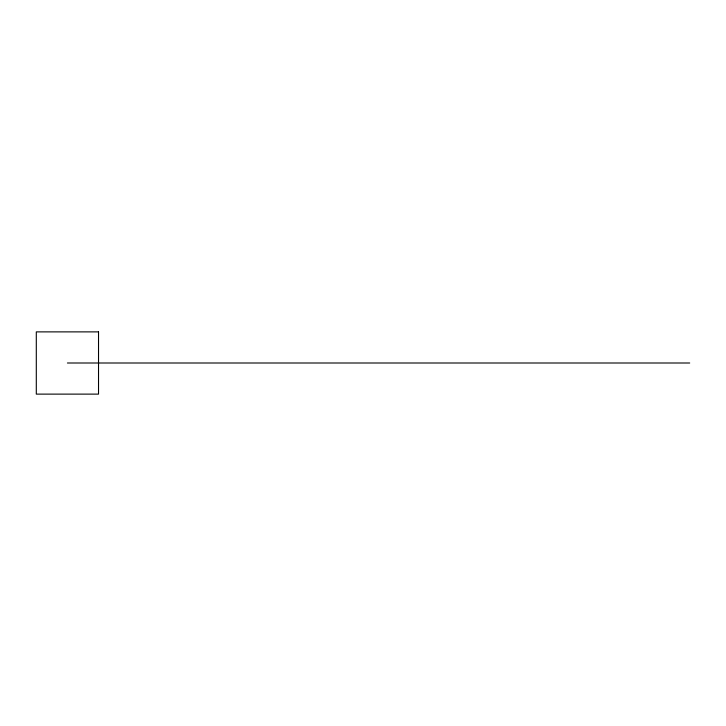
<?xml version="1.0" encoding="UTF-8"?>
<svg xmlns="http://www.w3.org/2000/svg" width="726" height="726" viewBox="0 0 726 726"><rect width="100%" height="100%" fill="white"/><g stroke="black" fill="none" stroke-linecap="round" stroke-linejoin="round"><path stroke-width="1.09" d="M67.418 363L689.7 363M98.527 331.882L36.3 331.882L36.3 394.118L98.527 394.118L98.527 331.882"/></g></svg>
